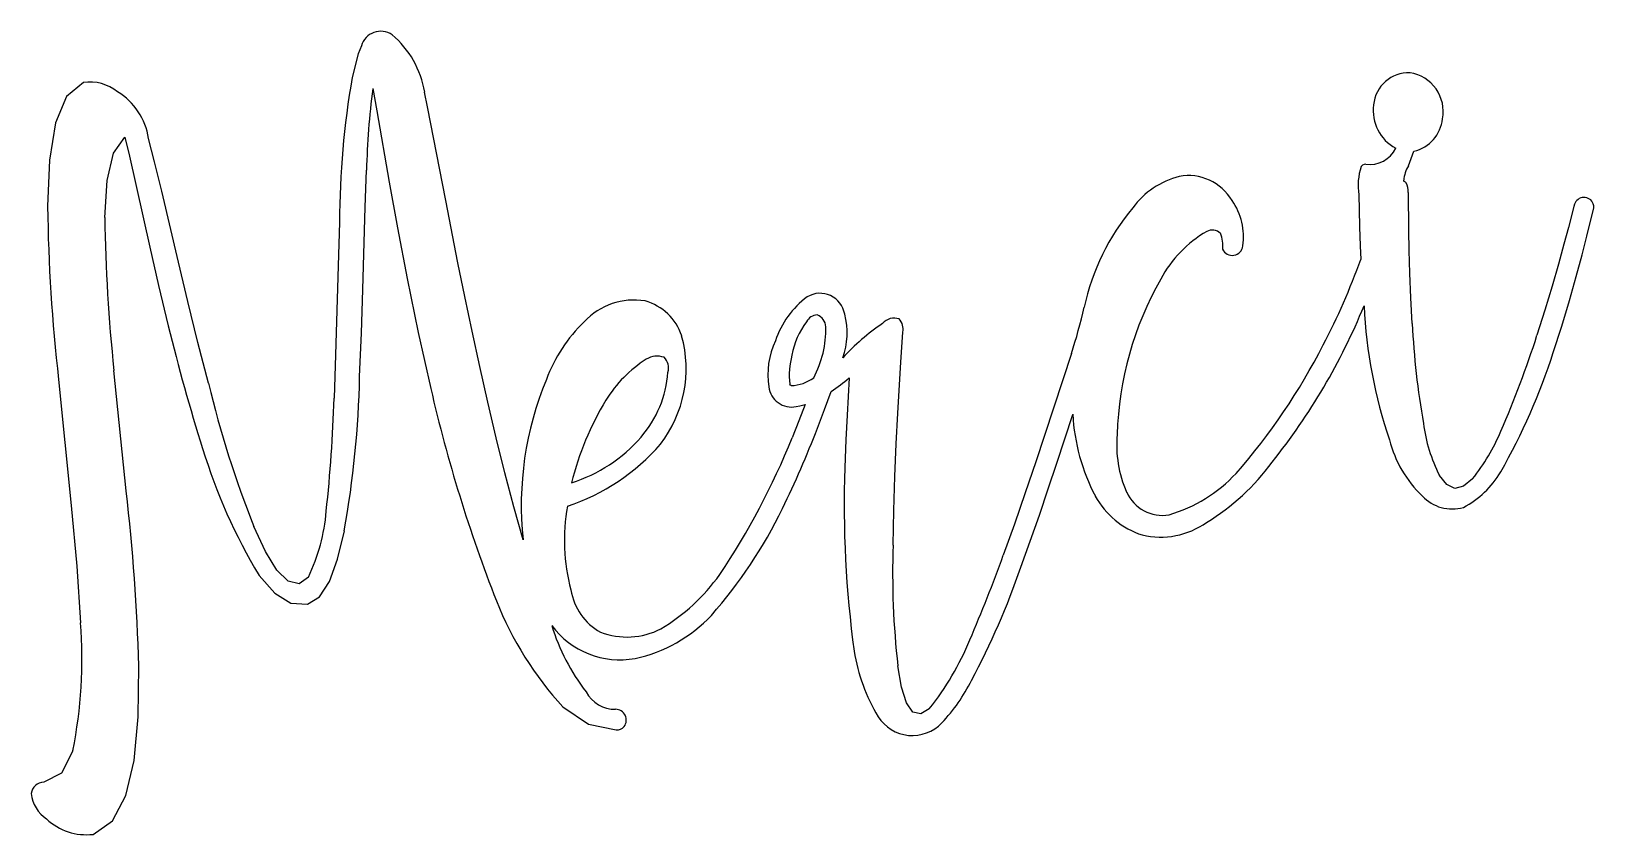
# Model space of a CAD drawing. Extents: x 0.09 to 4.63, y 1.2 to 3.53.
import ezdxf

# ---------------------------------------------------------------- set-up
doc = ezdxf.new("R2010")
doc.units = 0
doc.header["$MEASUREMENT"] = 0
doc.layers.add('Arc', color=6, linetype='CONTINUOUS')
doc.layers.add('Line', color=1, linetype='CONTINUOUS')

msp = doc.modelspace()

# ---------------------------------------------------------------- linework, layer by layer
at = {"layer": 'Arc', "color": 0, "true_color": 0x000000}
for centre, radius, start, end in [((1.1087, 3.4693), 0.0583, 55.2408, 163.9039), ((0.9632, 3.3056), 0.277, 9.4117, 49.8056), ((4.093, 3.3045), 0.1028, 87.934, 174.6692), ((4.0792, 3.2951), 0.1136, -10.8524, 81.1354), ((0.2639, 3.2485), 0.1317, 51.8808, 97.9305), ((3.4805, 2.968), 2.4911, 170.1573, 179.8688), ((3.496, 3.0586), 2.4294, 172.8468, 178.4501), ((0.2406, 3.1852), 0.1971, 9.1545, 57.9045), ((4.1128, 3.2972), 0.1233, 172.115, -118.0283), ((4.0836, 3.2845), 0.1077, -76.9665, -5.739), ((3.9791, 3.2249), 0.0841, -97.3884, -25.7879), ((4.1228, 3.0807), 0.1769, 162.1557, -171.044), ((4.1757, 3.0872), 0.0979, 149.0866, 175.3243), ((3.486, 2.8732), 0.2406, 104.2771, 143.785), ((3.4535, 2.9626), 0.1462, 30.2442, 100.5657), ((4.0297, 3.0605), 0.0618, -0.397, 25.8314), ((4.6015, 3.0166), 0.0289, 21.3713, 161.9132), ((5.0158, 3.0761), 4.8741, -179.3392, -173.4204), ((3.7972, 2.5902), 0.6604, 139.9266, 168.0725), ((3.4314, 2.9317), 0.1816, -8.5431, 35.1686), ((5.0707, 3.0513), 4.7633, -179.2312, -173.8804), ((3.5224, 2.9164), 0.0343, 46.3618, 117.9193), ((3.6887, 2.637), 0.3595, 120.4895, 151.4654), ((3.4588, 2.9053), 0.0944, -6.0515, 22.4193), ((3.5806, 2.9076), 0.0305, -156.3664, -5.3866), ((2.1275, 3.5212), 1.9401, -27.754, -19.7438), ((2.3841, 2.6949), 0.0725, 9.8309, 120.7658), ((4.2144, 2.3296), 0.9683, 150.3461, 178.3348), ((1.8435, 2.5518), 0.196, 80.4401, 137.2126), ((1.8348, 2.5953), 0.1554, 18.2427, 74.6087), ((2.5035, 2.5464), 0.2626, 126.5979, 161.564), ((1.321, 3.1624), 1.8812, -17.6354, -13.3911), ((2.2475, 3.4354), 1.8545, -38.6293, -22.3171), ((5.378, 2.7975), 1.4164, -177.3134, -161.2363), ((2.0157, 2.3576), 0.4551, 133.9968, 159.4451), ((2.5325, 2.5452), 0.2342, 143.4027, 169.4733), ((2.3779, 2.6667), 0.0379, 93.0172, 151.445), ((2.3616, 2.6678), 0.0394, 3.3767, 68.7348), ((2.2481, 2.6528), 0.2145, -19.9246, 14.7108), ((2.9173, 2.1543), 0.6321, 123.7929, 137.7045), ((2.5991, 2.6526), 0.0429, 69.9166, 140.9458), ((2.5823, 2.6637), 0.0429, -11.6239, 42.8906), ((6.3629, 2.7852), 2.2623, -177.3303, -169.9348), ((5.9943, 4.0226), 5.6653, -166.2208, -162.4765), ((1.6379, 2.5482), 0.3575, -37.666, 15.5236), ((2.0969, 2.6649), 0.3041, -27.9357, 0.9786), ((1.6124, 3.5597), 2.9955, -23.4544, -17.7694), ((2.4654, 2.5307), 0.233, 154.9235, -171.3805), ((2.5303, 2.5287), 0.2356, 165.427, -173.9043), ((2.2441, 3.4307), 1.7949, -41.3473, -26.9309), ((2.7269, 3.1766), 1.8777, -29.5928, -18.0259), ((2.0755, 2.2651), 0.3674, 122.1945, 148.428), ((1.9113, 2.5251), 0.0599, 70.6852, 121.7638), ((1.9009, 2.5505), 0.0434, -16.688, 45.8694), ((3.5472, 3.2079), 3.0207, -166.568, -158.2975), ((-1.8798, 2.591), 2.9282, -10.0797, -1.2732), ((2.4653, 2.1528), 0.9485, 157.3965, -173.914), ((1.6253, 2.5597), 0.3178, -41.2221, -3.9035), ((2.302, 2.505), 0.0676, -172.172, -79.2671), ((2.2962, 2.6147), 0.1154, -87.8545, -53.0774), ((2.1139, 2.9371), 0.546, -56.378, -49.5086), ((-3.4228, 2.6051), 4.3987, -6.1328, -1.8519), ((5.4928, 3.4644), 4.3489, -167.0693, -158.5607), ((2.5283, 1.9969), 0.8936, 148.9776, 165.7159), ((3.6967, 2.4486), 0.5801, -176.8022, -152.2908), ((-0.3884, 3.4438), 2.964, -26.0324, -21.1242), ((4.5841, 2.446), 0.4522, -172.855, -152.7651), ((3.7926, 2.6115), 0.6181, -38.2143, -23.2649), ((2.1809, 2.8036), 1.6618, -162.9652, -149.0533), ((1.4631, 2.7243), 0.6043, -71.9057, -40.752), ((1.5249, 2.6468), 0.4509, -72.2522, -41.1363), ((0.2851, 3.1626), 2.1761, -33.8253, -21.9958), ((3.5794, 2.327), 0.3344, 174.723, -155.9682), ((4.3643, 2.4248), 0.3377, -165.79, -133.3505), ((3.164, 2.6655), 0.6586, -58.7072, -36.0788), ((5.5616, 2.1519), 3.1075, 177.9757, -172.1777), ((3.2743, 2.5404), 0.4335, -73.5082, -42.9532), ((4.1262, 2.3859), 0.2705, -62.4471, -30.3377), ((-5.6781, 1.507), 6.0873, 1.67874, 6.48045), ((3.3942, 2.2954), 0.2412, -151.0959, -108.1281), ((3.3782, 2.237), 0.1139, -156.0903, -80.3267), ((4.2189, 2.2596), 0.118, -137.0879, -74.0187), ((0.4144, 2.178), 0.538, -25.7657, -4.5753), ((2.1987, 2.0512), 0.5567, 169.789, -164.9807), ((1.0193, 2.7548), 1.3968, -41.3037, -25.9809), ((3.3722, 2.2915), 0.2315, -103.2332, -54.6645), ((4.9348, 1.9532), 2.3401, 177.9464, -173.4479), ((-1.1536, 3.476), 4.3264, -23.3427, -19.8422), ((1.6274, 2.2854), 0.573, -59.0633, -35.6715), ((0.8771, 2.6882), 2.2087, -28.2014, -18.9016), ((1.8314, 1.9345), 0.1727, -170.7987, -119.381), ((2.3622, 2.2363), 0.986, -158.4955, -137.2773), ((1.7572, 2.1259), 0.4276, -77.8432, -43.253), ((-1.1336, 1.7057), 1.375, -11.1324, 4.3956), ((2.1865, 1.9836), 0.6086, -162.789, -142.2969), ((1.8032, 1.9506), 0.2466, -143.4035, -79.7184), ((1.8231, 1.9882), 0.218, -110.5151, -63.0228), ((3.0067, 1.8137), 0.5305, -170.8115, -148.8225), ((2.0549, 2.0766), 0.8261, -38.5328, -22.4014), ((2.374, 1.8671), 0.5017, -43.5765, -26.354), ((1.7885, 1.6546), 0.094, -152.6356, -88.6675), ((1.79, 1.5289), 0.0317, -35.9562, 88.7681), ((1.7934, 1.5317), 0.0309, -92.7085, -43.7869), ((2.6521, 1.6018), 0.1174, -147.6744, -43.3144), ((0.1306, 1.3125), 0.0363, 88.86, 174.2503), ((0.1938, 1.3257), 0.0997, -174.4585, -123.3294), ((0.2546, 1.3655), 0.1689, -133.2229, -83.3309)]:
    msp.add_arc(centre, radius, start, end, dxfattribs=at)
at = {"layer": 'Line', "color": 0, "true_color": 0x000000}
for p, q in [((1.0433, 3.4623), (1.026, 3.3938)), ((1.0527, 3.4854), (1.0433, 3.4623)), ((0.2458, 3.3789), (0.1969, 3.3385)), ((1.0855, 3.3611), (1.0978, 3.2964)), ((0.1969, 3.3385), (0.1649, 3.2616)), ((1.245, 3.3084), (1.2364, 3.3509)), ((1.0978, 3.2964), (1.1338, 3.09)), ((1.2974, 3.0365), (1.245, 3.3084)), ((0.1649, 3.2616), (0.1475, 3.1536)), ((0.3336, 3.1739), (0.3662, 3.22)), ((0.3662, 3.22), (0.3795, 3.1656)), ((0.4527, 3.1483), (0.4351, 3.2165)), ((4.0917, 3.1375), (4.1079, 3.1795)), ((0.1475, 3.1536), (0.142, 3.0199)), ((0.3149, 3.0948), (0.3336, 3.1739)), ((0.3795, 3.1656), (0.4383, 2.9014)), ((0.4732, 3.0637), (0.4527, 3.1483)), ((3.9582, 3.1387), (3.9543, 3.1349)), ((3.9629, 3.1407), (3.9582, 3.1387)), ((3.9683, 3.1416), (3.9629, 3.1407)), ((0.3079, 2.9874), (0.3149, 3.0948)), ((1.0639, 3.0171), (1.0675, 3.1243)), ((1.1338, 3.09), (1.1577, 2.9571)), ((4.0786, 3.0931), (4.0781, 3.0952)), ((4.0797, 3.0918), (4.0786, 3.0931)), ((4.0833, 3.0895), (4.0797, 3.0918)), ((4.0854, 3.0875), (4.0833, 3.0895)), ((0.5217, 2.858), (0.4732, 3.0637)), ((3.948, 3.0531), (3.9485, 3.0098)), ((4.0928, 2.9501), (4.0916, 3.0601)), ((1.0572, 2.778), (1.0639, 3.0171)), ((1.333, 2.8557), (1.2974, 3.0365)), ((3.9485, 3.0098), (3.9497, 2.9601)), ((4.5716, 3.0191), (4.5563, 2.958)), ((4.574, 3.0256), (4.5716, 3.0191)), ((4.61, 2.9334), (4.6297, 3.015)), ((4.6298, 3.0215), (4.6284, 3.0271)), ((4.6297, 3.015), (4.6298, 3.0215)), ((0.9893, 2.9737), (0.9851, 2.847)), ((1.1577, 2.9571), (1.1856, 2.8101)), ((3.9497, 2.9601), (3.9517, 2.905)), ((4.094, 2.8916), (4.0928, 2.9501)), ((4.5563, 2.958), (4.5434, 2.9096)), ((3.9517, 2.905), (3.9535, 2.8658)), ((4.5434, 2.9096), (4.5275, 2.8521)), ((4.596, 2.879), (4.61, 2.9334)), ((0.4383, 2.9014), (0.4638, 2.7904)), ((0.5492, 2.7433), (0.5217, 2.858)), ((4.096, 2.8257), (4.094, 2.8916)), ((4.5791, 2.816), (4.596, 2.879)), ((0.9851, 2.847), (0.9779, 2.5887)), ((1.3529, 2.7582), (1.333, 2.8557)), ((4.099, 2.7544), (4.096, 2.8257)), ((4.5275, 2.8521), (4.5089, 2.7876)), ((4.5594, 2.7463), (4.5791, 2.816)), ((0.4638, 2.7904), (0.4921, 2.6732)), ((1.0531, 2.6521), (1.0572, 2.778)), ((1.1856, 2.8101), (1.2178, 2.6534)), ((4.5089, 2.7876), (4.4879, 2.718)), ((0.5784, 2.625), (0.5492, 2.7433)), ((1.374, 2.6575), (1.3529, 2.7582)), ((4.1031, 2.6798), (4.099, 2.7544)), ((4.5371, 2.6721), (4.5594, 2.7463)), ((4.4879, 2.718), (4.465, 2.6455)), ((1.0477, 2.526), (1.0531, 2.6521)), ((1.2178, 2.6534), (1.2542, 2.4912)), ((1.3963, 2.5549), (1.374, 2.6575)), ((2.6183, 2.5673), (2.6244, 2.655)), ((4.5124, 2.5955), (4.5371, 2.6721)), ((0.6091, 2.5062), (0.5784, 2.625)), ((0.9779, 2.5887), (0.9736, 2.4629)), ((3.1138, 2.5925), (3.0101, 2.2788)), ((0.3703, 2.194), (0.3346, 2.5435)), ((1.4197, 2.4513), (1.3963, 2.5549)), ((2.6095, 2.42), (2.6183, 2.5673)), ((0.1738, 2.5176), (0.2107, 2.1519)), ((2.2981, 2.501), (2.2961, 2.5037)), ((2.3005, 2.4994), (2.2981, 2.501)), ((2.4685, 2.5218), (2.4625, 2.4141)), ((1.444, 2.3481), (1.4197, 2.4513)), ((2.3973, 2.4304), (2.4162, 2.4824)), ((2.3146, 2.4386), (2.3258, 2.4407)), ((2.3409, 2.4448), (2.3226, 2.3972)), ((2.3258, 2.4407), (2.3409, 2.4448)), ((2.3765, 2.3756), (2.3973, 2.4304)), ((2.4625, 2.4141), (2.459, 2.3422)), ((2.605, 2.3311), (2.6095, 2.42)), ((3.0713, 2.2743), (3.1175, 2.4162)), ((2.3226, 2.3972), (2.3028, 2.3476)), ((1.4693, 2.2464), (1.444, 2.3481)), ((2.459, 2.3422), (2.456, 2.2617)), ((2.601, 2.2358), (2.605, 2.3311)), ((3.0101, 2.2788), (2.9797, 2.1887)), ((3.0465, 2.1996), (3.0713, 2.2743)), ((1.4953, 2.1474), (1.4693, 2.2464)), ((2.598, 2.1368), (2.601, 2.2358)), ((4.203, 2.2126), (4.1821, 2.2391)), ((4.2782, 2.2292), (4.252, 2.2075)), ((2.9797, 2.1887), (2.9482, 2.0976)), ((3.0207, 2.1238), (3.0465, 2.1996)), ((4.2269, 2.2015), (4.203, 2.2126)), ((4.252, 2.2075), (4.2269, 2.2015)), ((0.2107, 2.1519), (0.2265, 1.9757)), ((1.5221, 2.0522), (1.4953, 2.1474)), ((2.5962, 2.037), (2.598, 2.1368)), ((0.7742, 2.018), (0.7406, 2.0909)), ((2.9482, 2.0976), (2.9159, 2.0075)), ((2.9941, 2.0478), (3.0207, 2.1238)), ((0.9838, 1.9959), (1.0033, 2.0785)), ((2.9667, 1.9727), (2.9941, 2.0478)), ((0.8076, 1.9639), (0.7742, 2.018)), ((0.9599, 1.9308), (0.9838, 1.9959)), ((0.2265, 1.9757), (0.2373, 1.8111)), ((0.8404, 1.9318), (0.8076, 1.9639)), ((0.7556, 1.949), (0.8011, 1.8976)), ((0.8723, 1.9248), (0.8404, 1.9318)), ((0.899, 1.9442), (0.8723, 1.9248)), ((0.931, 1.8864), (0.9599, 1.9308)), ((0.8011, 1.8976), (0.8482, 1.8687)), ((0.8482, 1.8687), (0.8967, 1.8656)), ((0.8967, 1.8656), (0.931, 1.8864)), ((0.4052, 1.539), (0.4065, 1.6853)), ((2.6206, 1.6246), (2.61, 1.6862)), ((2.635, 1.579), (2.6206, 1.6246)), ((1.6379, 1.5673), (1.7123, 1.5173)), ((2.6534, 1.5524), (2.635, 1.579)), ((2.6764, 1.5474), (2.6534, 1.5524)), ((2.7012, 1.562), (2.6764, 1.5474)), ((0.3935, 1.4123), (0.4052, 1.539)), ((1.7123, 1.5173), (1.7919, 1.5008)), ((0.2155, 1.4402), (0.182, 1.3754)), ((0.3693, 1.31), (0.3935, 1.4123)), ((0.182, 1.3754), (0.1313, 1.3488)), ((0.3302, 1.2369), (0.3693, 1.31)), ((0.2742, 1.1977), (0.3302, 1.2369))]:
    msp.add_line(p, q, dxfattribs=at)

doc.saveas('drawing.dxf')
